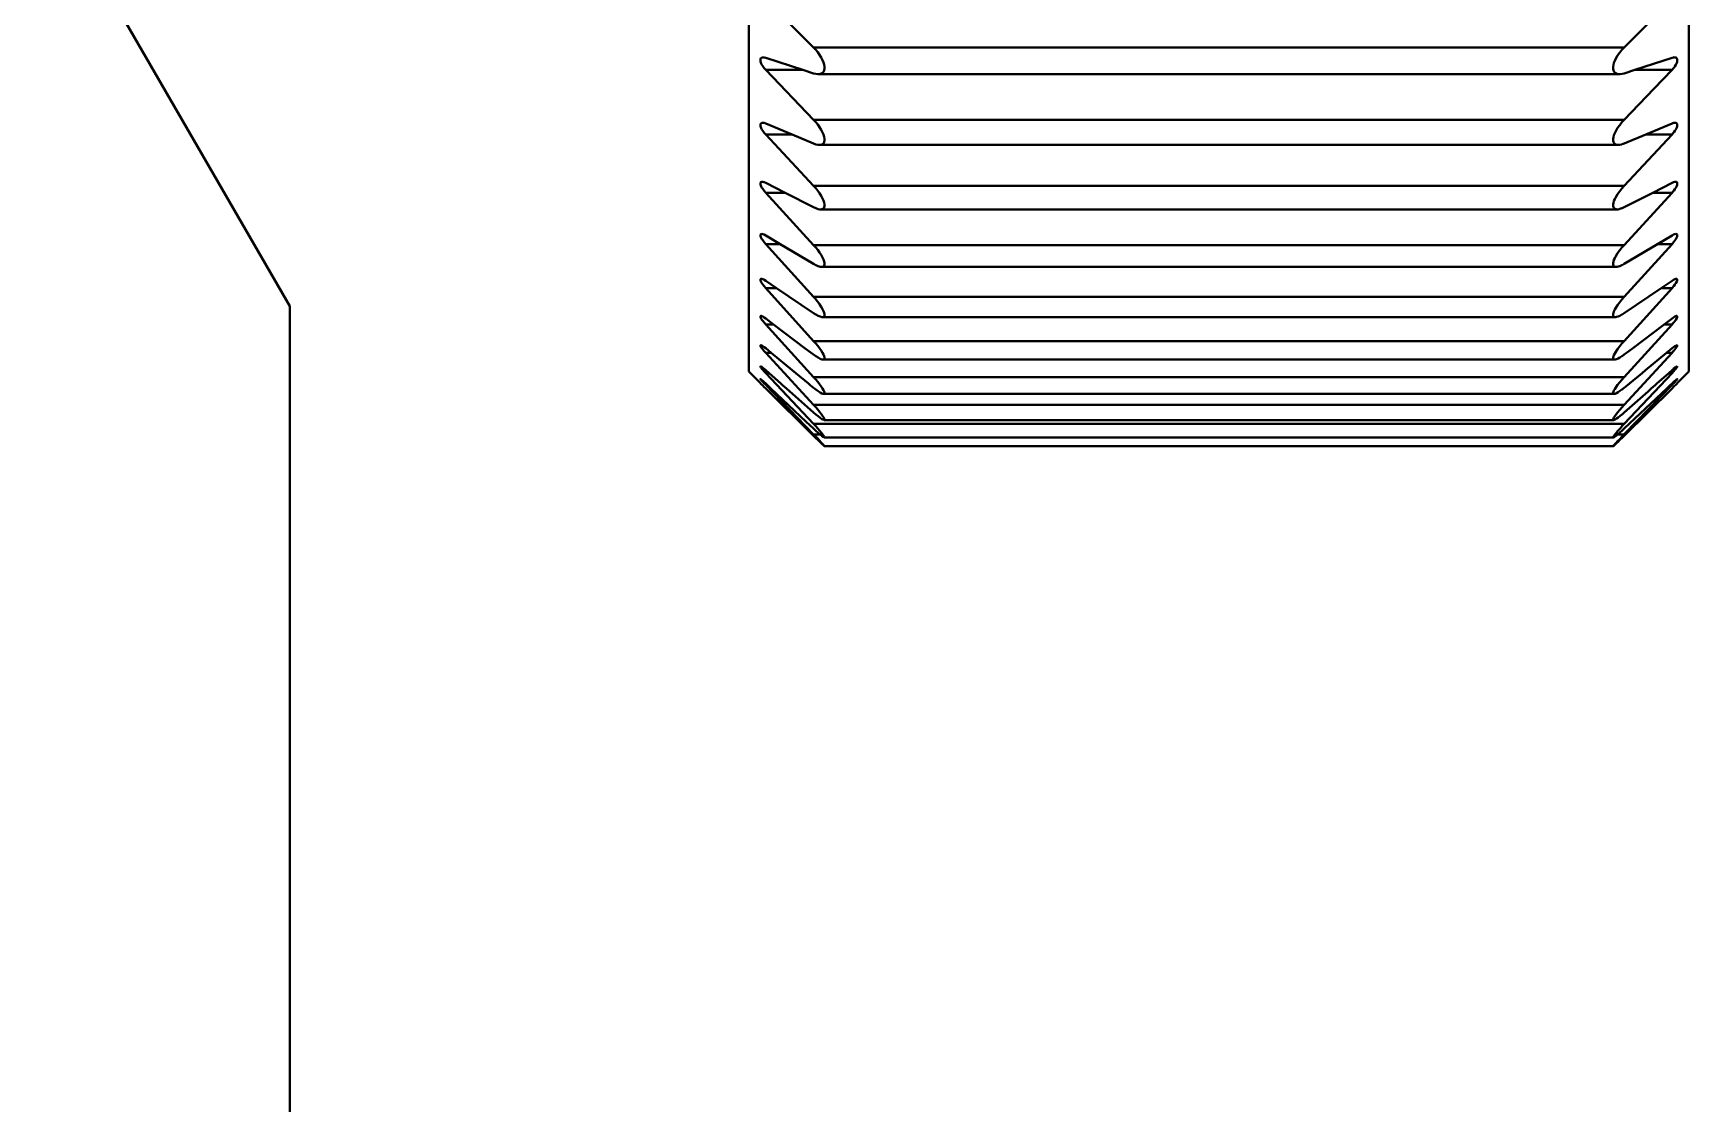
# Model space of a CAD drawing. Header units: millimetres. Extents: x 15 to 415, y 5 to 292.
# Drawn here: x 97.656 to 99.856, y 231.316 to 232.74 of the extents above; entities that cross this region are included whole.
import ezdxf

# ---------------------------------------------------------------- set-up
doc = ezdxf.new("R2010")
doc.units = ezdxf.units.MM
doc.layers.add('Geometries', color=7, linetype='Continuous')

msp = doc.modelspace()

# ---------------------------------------------------------------- linework, layer by layer
at = {"layer": 'Geometries', "linetype": 'Continuous', "lineweight": 40}
for p, q in [((97.6557, 232.9676), (97.9968, 232.3769)), ((99.8563, 232.2899), (99.8563, 232.8739)), ((98.693, 232.7209), (98.6293, 232.7849)), ((99.8339, 232.7849), (99.7822, 232.7329)), ((98.6069, 232.759), (98.6069, 232.2899)), ((99.7702, 232.7209), (98.693, 232.7209)), ((99.7822, 232.7329), (99.7702, 232.7209)), ((98.6271, 232.7078), (98.6293, 232.7073)), ((98.6293, 232.7073), (98.6787, 232.6911)), ((98.6293, 232.6911), (98.6788, 232.6911)), ((98.693, 232.6247), (98.6293, 232.6911)), ((98.6787, 232.6911), (98.693, 232.6865)), ((99.7702, 232.6865), (99.7844, 232.6911)), ((99.7844, 232.6911), (99.8339, 232.7073)), ((99.8339, 232.6911), (99.7844, 232.6911)), ((99.8339, 232.6911), (99.8096, 232.6658)), ((99.836, 232.6936), (99.8339, 232.6911)), ((99.836, 232.7078), (99.8369, 232.7079)), ((99.8369, 232.7079), (99.8377, 232.7078)), ((98.6959, 232.6857), (98.693, 232.6865)), ((98.6996, 232.6854), (98.6992, 232.6854)), ((98.6992, 232.6854), (99.764, 232.6854)), ((99.764, 232.6854), (99.7635, 232.6854)), ((99.7645, 232.6854), (99.764, 232.6854)), ((99.8096, 232.6658), (99.7702, 232.6247)), ((99.7702, 232.6247), (98.693, 232.6247)), ((98.6243, 232.6207), (98.6255, 232.6209)), ((98.6271, 232.6207), (98.6293, 232.6199)), ((98.6293, 232.6199), (98.6643, 232.6052)), ((98.693, 232.537), (98.6293, 232.6052)), ((98.6293, 232.6052), (98.6643, 232.6052)), ((98.6643, 232.6052), (98.693, 232.5932)), ((99.8339, 232.6052), (99.7702, 232.537)), ((99.7702, 232.5932), (99.7989, 232.6052)), ((99.7988, 232.6052), (99.8339, 232.6052)), ((99.7989, 232.6052), (99.8339, 232.6199)), ((99.836, 232.6077), (99.8339, 232.6052)), ((99.836, 232.6207), (99.8377, 232.6209)), ((98.7008, 232.5913), (98.6996, 232.5914)), ((98.7007, 232.5913), (99.7624, 232.5913)), ((98.7013, 232.5913), (98.7008, 232.5913)), ((99.7636, 232.5914), (99.7624, 232.5913)), ((98.6243, 232.5424), (98.6248, 232.5424)), ((98.6248, 232.5424), (98.6255, 232.5423)), ((98.6271, 232.5419), (98.6293, 232.541)), ((98.6293, 232.541), (98.655, 232.5278)), ((99.7702, 232.537), (98.693, 232.537)), ((99.8082, 232.5278), (99.8339, 232.541)), ((98.693, 232.4582), (98.6293, 232.5278)), ((98.6293, 232.5278), (98.655, 232.5278)), ((98.655, 232.5278), (98.693, 232.5085)), ((99.8339, 232.5278), (99.7702, 232.4582)), ((99.7702, 232.5085), (99.8082, 232.5278)), ((99.8339, 232.5278), (99.8081, 232.5278)), ((99.836, 232.5304), (99.8339, 232.5278)), ((98.7022, 232.5057), (99.7609, 232.5057)), ((99.7618, 232.5057), (99.7609, 232.5057)), ((98.6231, 232.4728), (98.6241, 232.473)), ((98.6241, 232.473), (98.6242, 232.473)), ((98.6271, 232.4722), (98.6293, 232.4711)), ((98.6293, 232.4711), (98.6485, 232.4596)), ((99.8147, 232.4596), (99.8339, 232.4711)), ((99.839, 232.473), (99.839, 232.473)), ((98.693, 232.3893), (98.6293, 232.4596)), ((98.6293, 232.4596), (98.6485, 232.4596)), ((98.6485, 232.4596), (98.693, 232.4331)), ((99.7702, 232.4582), (98.693, 232.4582)), ((99.8339, 232.4596), (99.7702, 232.3893)), ((99.7702, 232.4331), (99.8147, 232.4596)), ((99.8146, 232.4596), (99.8339, 232.4596)), ((99.836, 232.4621), (99.8339, 232.4596)), ((98.7035, 232.4291), (98.7022, 232.4292)), ((98.7037, 232.4291), (98.7035, 232.4291)), ((98.7035, 232.4291), (99.7596, 232.4291)), ((99.7596, 232.4291), (99.7595, 232.4291)), ((98.6231, 232.4133), (98.6236, 232.4134)), ((98.6236, 232.4134), (98.6242, 232.4133)), ((98.6271, 232.4121), (98.6293, 232.4108)), ((98.6293, 232.4108), (98.6436, 232.401)), ((99.8196, 232.401), (99.8339, 232.4108)), ((99.836, 232.4036), (99.8339, 232.4011)), ((99.839, 232.4133), (99.8396, 232.4134)), ((98.693, 232.3305), (98.6293, 232.4011)), ((98.6293, 232.4011), (98.6436, 232.4011)), ((98.6436, 232.401), (98.693, 232.3676)), ((99.7702, 232.3893), (98.693, 232.3893)), ((99.8339, 232.4011), (99.7702, 232.3305)), ((99.7702, 232.3676), (99.8196, 232.401)), ((99.8195, 232.4011), (99.8339, 232.4011)), ((97.9968, 232.3769), (97.9968, 226.331)), ((98.6231, 232.3639), (98.6231, 232.3639)), ((98.6231, 232.3639), (98.6242, 232.3637)), ((98.6271, 232.3621), (98.6293, 232.3606)), ((98.6293, 232.3606), (98.6397, 232.3527)), ((98.7046, 232.3624), (99.7585, 232.3624)), ((99.7595, 232.3625), (99.7585, 232.3624)), ((99.8235, 232.3527), (99.8339, 232.3606)), ((99.84, 232.3639), (99.8402, 232.3639)), ((98.693, 232.2826), (98.6293, 232.3527)), ((98.6293, 232.3527), (98.6397, 232.3527)), ((98.6397, 232.3527), (98.6819, 232.3208)), ((99.8339, 232.3527), (99.7702, 232.2826)), ((99.8235, 232.3527), (99.7812, 232.3208)), ((99.8234, 232.3527), (99.8339, 232.3527)), ((99.836, 232.3552), (99.8339, 232.3527)), ((98.6228, 232.325), (98.623, 232.325)), ((98.6271, 232.3226), (98.6293, 232.3209)), ((98.6293, 232.3209), (98.6365, 232.3149)), ((98.693, 232.2457), (98.6293, 232.3149)), ((98.6293, 232.3149), (98.6365, 232.3149)), ((98.6365, 232.3149), (98.6643, 232.292)), ((98.6898, 232.315), (98.6819, 232.3208)), ((98.693, 232.3126), (98.6898, 232.315)), ((99.7702, 232.3305), (98.693, 232.3305)), ((99.7702, 232.3126), (99.7734, 232.315)), ((99.8339, 232.3149), (99.7702, 232.2457)), ((99.7812, 232.3208), (99.7734, 232.315)), ((99.8267, 232.3149), (99.7988, 232.292)), ((99.8266, 232.3149), (99.8339, 232.3149)), ((99.8267, 232.3149), (99.8339, 232.3209)), ((99.836, 232.3174), (99.8339, 232.3149)), ((99.8404, 232.325), (99.8406, 232.325)), ((98.6225, 232.297), (98.6225, 232.297)), ((98.6225, 232.297), (98.6226, 232.297)), ((98.7059, 232.3059), (98.7056, 232.3059)), ((98.7056, 232.3059), (99.7576, 232.3059)), ((99.7575, 232.3059), (99.7573, 232.3059)), ((99.758, 232.3059), (99.7575, 232.3059)), ((99.8406, 232.297), (99.8406, 232.297)), ((98.6224, 232.2744), (98.6069, 232.2899)), ((98.6224, 232.2801), (98.6224, 232.2801)), ((98.6293, 232.292), (98.6338, 232.288)), ((98.693, 232.2203), (98.6293, 232.288)), ((98.6293, 232.288), (98.6338, 232.288)), ((98.6293, 232.2742), (98.6314, 232.2722)), ((98.693, 232.2065), (98.6293, 232.2722)), ((98.6293, 232.2722), (98.6314, 232.2722)), ((98.6314, 232.2722), (98.6363, 232.2675)), ((98.6338, 232.288), (98.6494, 232.2741)), ((98.6516, 232.2721), (98.6494, 232.2741)), ((98.6568, 232.2675), (98.6516, 232.2721)), ((98.6692, 232.288), (98.6643, 232.292)), ((98.686, 232.2741), (98.6692, 232.288)), ((98.6884, 232.2721), (98.686, 232.2741)), ((98.693, 232.2684), (98.6884, 232.2721)), ((99.7702, 232.2826), (98.693, 232.2826)), ((99.8339, 232.288), (99.7702, 232.2203)), ((99.7702, 232.2684), (99.7747, 232.2721)), ((99.8339, 232.2722), (99.7709, 232.2072)), ((99.7772, 232.2741), (99.7747, 232.2721)), ((99.794, 232.288), (99.7772, 232.2741)), ((99.7988, 232.292), (99.794, 232.288)), ((99.8115, 232.2721), (99.8063, 232.2675)), ((99.8138, 232.2741), (99.8115, 232.2721)), ((99.8294, 232.288), (99.8138, 232.2741)), ((99.8318, 232.2722), (99.8268, 232.2675)), ((99.8294, 232.288), (99.8339, 232.292)), ((99.8294, 232.288), (99.8339, 232.288)), ((99.8317, 232.2722), (99.8339, 232.2722)), ((99.8318, 232.2722), (99.8339, 232.2742)), ((99.836, 232.2903), (99.8339, 232.288)), ((99.836, 232.2744), (99.8339, 232.2722)), ((99.8407, 232.2801), (99.8408, 232.2801)), ((99.8408, 232.2744), (99.8407, 232.2744)), ((99.8407, 232.2744), (99.8408, 232.2744)), ((99.8408, 232.2744), (99.8563, 232.2899)), ((99.8408, 232.2801), (99.8408, 232.2801)), ((98.6293, 232.2675), (98.693, 232.2044)), ((98.693, 232.2044), (98.6293, 232.2675)), ((98.6832, 232.2233), (98.6363, 232.2675)), ((98.693, 232.2355), (98.6568, 232.2675)), ((98.6941, 232.2675), (98.693, 232.2684)), ((98.7064, 232.2602), (98.7059, 232.2602)), ((98.7064, 232.2602), (99.7568, 232.2602)), ((99.7567, 232.2602), (99.7562, 232.2602)), ((99.7568, 232.2602), (99.7567, 232.2602)), ((99.7702, 232.2684), (99.769, 232.2675)), ((99.8339, 232.2675), (99.7702, 232.2044)), ((99.7702, 232.2044), (99.8339, 232.2675)), ((99.7702, 232.2141), (99.8268, 232.2675)), ((99.7702, 232.2355), (99.8021, 232.2637)), ((99.8063, 232.2675), (99.8021, 232.2637)), ((99.8339, 232.2675), (99.836, 232.2697)), ((99.7702, 232.2457), (98.693, 232.2457)), ((98.693, 232.2141), (98.6832, 232.2233)), ((99.7702, 232.2203), (98.693, 232.2203)), ((98.693, 232.2065), (98.7015, 232.2065)), ((98.707, 232.2255), (98.7069, 232.2255)), ((98.7071, 232.2255), (98.707, 232.2255)), ((98.707, 232.2255), (99.7562, 232.2255)), ((99.7562, 232.2255), (99.7561, 232.2255)), ((99.7702, 232.2065), (99.7617, 232.2065)), ((99.7673, 232.2172), (99.7702, 232.2203)), ((99.7709, 232.2072), (99.7702, 232.2065)), ((98.6959, 232.2016), (98.693, 232.2044)), ((98.7074, 232.2023), (99.7558, 232.2023)), ((98.7076, 232.1906), (98.7076, 232.1906)), ((98.7076, 232.1906), (98.7076, 232.1906)), ((98.7076, 232.1906), (99.7556, 232.1906)), ((99.7558, 232.2023), (99.7556, 232.2023)), ((99.7556, 232.1906), (99.7556, 232.1908)), ((99.756, 232.2023), (99.7558, 232.2023))]:
    msp.add_line(p, q, dxfattribs=at)
at = {"layer": 'Geometries', "linetype": 'Continuous', "lineweight": 40, "flags": 128}
for points in [[(98.693, 232.7209), (98.6958, 232.7179), (98.6959, 232.7178)], [(98.6959, 232.7178), (98.6984, 232.7147), (98.7009, 232.7113), (98.7031, 232.7078), (98.705, 232.7041), (98.7062, 232.7011), (98.7071, 232.6981), (98.7076, 232.6953), (98.7076, 232.6927), (98.7072, 232.6907), (98.7065, 232.689), (98.7054, 232.6876), (98.7041, 232.6866), (98.7017, 232.6857), (98.6996, 232.6854)], [(99.7635, 232.6854), (99.7622, 232.6855), (99.76, 232.6861), (99.7581, 232.6873), (99.7569, 232.6887), (99.756, 232.6905), (99.7556, 232.6927), (99.7556, 232.6953), (99.756, 232.6978), (99.7567, 232.7005), (99.7578, 232.7033), (99.7591, 232.7061), (99.7615, 232.7102), (99.7643, 232.7141), (99.7671, 232.7177), (99.7702, 232.7209)], [(98.6293, 232.6911), (98.6272, 232.6935), (98.6254, 232.6961), (98.6243, 232.6978), (98.6235, 232.6995), (98.6229, 232.7009), (98.6225, 232.7023), (98.6223, 232.7036), (98.6224, 232.7048), (98.6226, 232.7057), (98.623, 232.7065), (98.6243, 232.7075), (98.6255, 232.7078)], [(98.6255, 232.7078), (98.6256, 232.7078), (98.6262, 232.7079)], [(98.6262, 232.7079), (98.627, 232.7078), (98.6271, 232.7078)], [(99.8339, 232.7073), (99.8359, 232.7078), (99.836, 232.7078)], [(99.8377, 232.7078), (99.8378, 232.7078), (99.8388, 232.7075), (99.8397, 232.707), (99.8402, 232.7063), (99.8406, 232.7054), (99.8408, 232.7043), (99.8408, 232.7031), (99.8405, 232.7019), (99.8401, 232.7006), (99.8389, 232.6979), (99.8376, 232.6958), (99.8361, 232.6937), (99.836, 232.6936)], [(98.6987, 232.6854), (98.696, 232.6857), (98.6959, 232.6857)], [(98.6992, 232.6854), (98.6989, 232.6854), (98.6987, 232.6854)], [(99.7702, 232.6865), (99.7674, 232.6858), (99.7647, 232.6854), (99.7645, 232.6854)], [(98.693, 232.6247), (98.6958, 232.6217), (98.6959, 232.6215)], [(99.7618, 232.5913), (99.76, 232.5916), (99.7581, 232.5924), (99.7569, 232.5935), (99.756, 232.5951), (99.7556, 232.5971), (99.7556, 232.5995), (99.756, 232.6018), (99.7567, 232.6044), (99.7578, 232.6071), (99.7591, 232.6098), (99.7615, 232.6139), (99.7643, 232.6178), (99.7671, 232.6214), (99.7702, 232.6247)], [(98.6293, 232.6052), (98.6272, 232.6076), (98.6254, 232.6102), (98.6243, 232.6119), (98.6235, 232.6135), (98.6229, 232.6149), (98.6225, 232.6162), (98.6223, 232.6175), (98.6224, 232.6185), (98.6226, 232.6193), (98.623, 232.6199), (98.6243, 232.6207), (98.6243, 232.6207)], [(98.6255, 232.6209), (98.6256, 232.6209), (98.627, 232.6207), (98.6271, 232.6207)], [(98.6959, 232.6215), (98.6984, 232.6184), (98.7009, 232.615), (98.7031, 232.6115), (98.705, 232.6079), (98.7062, 232.605), (98.7071, 232.6021), (98.7076, 232.5995), (98.7076, 232.5971), (98.7072, 232.5953), (98.7065, 232.5938), (98.7054, 232.5927), (98.7041, 232.5919), (98.7017, 232.5913), (98.7013, 232.5913)], [(99.8339, 232.6199), (99.8359, 232.6206), (99.836, 232.6207)], [(99.839, 232.6207), (99.8397, 232.6203), (99.8402, 232.6198), (99.8406, 232.619), (99.8408, 232.6181), (99.8408, 232.617), (99.8405, 232.6158), (99.8401, 232.6146), (99.8389, 232.612), (99.8376, 232.6099), (99.8361, 232.6079), (99.836, 232.6077)], [(99.8377, 232.6209), (99.8378, 232.6209), (99.8388, 232.6207), (99.839, 232.6207)], [(98.6996, 232.5914), (98.6989, 232.5914), (98.696, 232.5921), (98.693, 232.5932)], [(99.7624, 232.5913), (99.7622, 232.5913), (99.7618, 232.5913)], [(99.7673, 232.5921), (99.7647, 232.5915), (99.7636, 232.5914)], [(99.7702, 232.5932), (99.7674, 232.5922), (99.7673, 232.5921)], [(98.6293, 232.5278), (98.6272, 232.5302), (98.6254, 232.5328), (98.6243, 232.5344), (98.6235, 232.5361), (98.6229, 232.5374), (98.6225, 232.5386), (98.6223, 232.5397), (98.6224, 232.5406), (98.6226, 232.5413), (98.623, 232.5418), (98.6243, 232.5424), (98.6243, 232.5424)], [(98.6255, 232.5423), (98.6256, 232.5423), (98.627, 232.5419), (98.6271, 232.5419)], [(98.693, 232.537), (98.6958, 232.5338), (98.6959, 232.5337)], [(99.7595, 232.5058), (99.7581, 232.5062), (99.7569, 232.5071), (99.756, 232.5084), (99.7556, 232.5101), (99.7556, 232.5123), (99.756, 232.5144), (99.7567, 232.5168), (99.7578, 232.5194), (99.7591, 232.522), (99.7615, 232.526), (99.7643, 232.5299), (99.7671, 232.5335), (99.7702, 232.537)], [(99.8339, 232.541), (99.8359, 232.5419), (99.8377, 232.5423)], [(99.8388, 232.5424), (99.8397, 232.5421), (99.8402, 232.5417), (99.8406, 232.5411), (99.8408, 232.5403), (99.8408, 232.5392), (99.8405, 232.5382), (99.8401, 232.5371), (99.8389, 232.5345), (99.8376, 232.5325), (99.8361, 232.5305), (99.836, 232.5304)], [(99.8377, 232.5423), (99.8378, 232.5423), (99.8384, 232.5424)], [(99.8384, 232.5424), (99.8388, 232.5424), (99.8388, 232.5424)], [(98.6959, 232.5337), (98.6984, 232.5305), (98.7009, 232.5271), (98.7031, 232.5237), (98.705, 232.5202), (98.7062, 232.5174), (98.7071, 232.5147), (98.7076, 232.5122), (98.7076, 232.5101), (98.7072, 232.5085), (98.7065, 232.5073), (98.7054, 232.5064), (98.7041, 232.5059), (98.7022, 232.5057)], [(98.7013, 232.5057), (98.6989, 232.5061), (98.696, 232.5071), (98.693, 232.5085)], [(98.7022, 232.5057), (98.7017, 232.5057), (98.7013, 232.5057)], [(99.7609, 232.5057), (99.76, 232.5057), (99.7595, 232.5058)], [(99.7673, 232.5071), (99.7647, 232.5063), (99.7622, 232.5057), (99.7618, 232.5057)], [(99.7702, 232.5085), (99.7674, 232.5072), (99.7673, 232.5071)], [(98.6293, 232.4596), (98.6272, 232.462), (98.6254, 232.4645), (98.6243, 232.4661), (98.6235, 232.4677), (98.6229, 232.4689), (98.6225, 232.47), (98.6223, 232.471), (98.6224, 232.4718), (98.6226, 232.4724), (98.623, 232.4728), (98.6231, 232.4728)], [(98.6242, 232.473), (98.6243, 232.473), (98.6256, 232.4728), (98.627, 232.4723), (98.6271, 232.4722)], [(99.8339, 232.4711), (99.8359, 232.4722), (99.8378, 232.4729), (99.8388, 232.473), (99.839, 232.473)], [(99.8401, 232.4728), (99.8402, 232.4727), (99.8406, 232.4722), (99.8408, 232.4715), (99.8408, 232.4706), (99.8405, 232.4697), (99.8401, 232.4686), (99.8389, 232.4662), (99.8376, 232.4642), (99.8361, 232.4623), (99.836, 232.4621)], [(99.839, 232.473), (99.8397, 232.4729), (99.8401, 232.4728)], [(98.693, 232.4582), (98.6958, 232.4551), (98.6959, 232.4549)], [(98.6959, 232.4549), (98.6984, 232.4518), (98.7009, 232.4484), (98.7031, 232.445), (98.705, 232.4417), (98.7062, 232.439), (98.7071, 232.4365), (98.7076, 232.4343), (98.7076, 232.4324), (98.7072, 232.4311), (98.7065, 232.4301), (98.7054, 232.4294), (98.7041, 232.4292), (98.7037, 232.4291)], [(99.7595, 232.4291), (99.7581, 232.4293), (99.7569, 232.4299), (99.756, 232.4309), (99.7556, 232.4324), (99.7556, 232.4343), (99.756, 232.4363), (99.7567, 232.4385), (99.7578, 232.4409), (99.7591, 232.4434), (99.7615, 232.4473), (99.7643, 232.4512), (99.7671, 232.4548), (99.7702, 232.4582)], [(98.7022, 232.4292), (98.7017, 232.4294), (98.6989, 232.4302), (98.696, 232.4314), (98.693, 232.4331)], [(99.7609, 232.4293), (99.76, 232.4292), (99.7596, 232.4291)], [(99.7673, 232.4315), (99.7647, 232.4303), (99.7622, 232.4295), (99.7609, 232.4293)], [(99.7702, 232.4331), (99.7674, 232.4315), (99.7673, 232.4315)], [(98.6293, 232.4011), (98.6272, 232.4035), (98.6254, 232.4059), (98.6243, 232.4074), (98.6235, 232.4089), (98.6229, 232.41), (98.6225, 232.4111), (98.6223, 232.4119), (98.6224, 232.4126), (98.6226, 232.413), (98.623, 232.4133), (98.6231, 232.4133)], [(98.6242, 232.4133), (98.6243, 232.4133), (98.6256, 232.4129), (98.627, 232.4122), (98.6271, 232.4121)], [(99.8339, 232.4108), (99.8359, 232.4121), (99.8378, 232.413), (99.8388, 232.4133), (99.839, 232.4133)], [(99.8401, 232.4133), (99.8402, 232.4132), (99.8406, 232.4129), (99.8408, 232.4123), (99.8408, 232.4116), (99.8405, 232.4107), (99.8401, 232.4098), (99.8389, 232.4075), (99.8376, 232.4056), (99.8361, 232.4037), (99.836, 232.4036)], [(99.8396, 232.4134), (99.8397, 232.4134), (99.8401, 232.4133)], [(98.693, 232.3893), (98.6958, 232.3861), (98.6959, 232.3859)], [(98.6959, 232.3859), (98.6984, 232.3828), (98.7009, 232.3795), (98.7031, 232.3762), (98.705, 232.373), (98.7062, 232.3705), (98.7071, 232.3682), (98.7076, 232.3662), (98.7076, 232.3646), (98.7072, 232.3635), (98.7065, 232.3628), (98.7054, 232.3624), (98.7047, 232.3624)], [(99.7585, 232.3624), (99.7581, 232.3624), (99.7569, 232.3627), (99.756, 232.3634), (99.7556, 232.3646), (99.7556, 232.3662), (99.756, 232.368), (99.7567, 232.37), (99.7578, 232.3723), (99.7591, 232.3747), (99.7615, 232.3784), (99.7643, 232.3822), (99.7671, 232.3858), (99.7702, 232.3893)], [(98.6293, 232.3527), (98.6272, 232.3551), (98.6254, 232.3574), (98.6243, 232.3589), (98.6235, 232.3602), (98.6229, 232.3613), (98.6225, 232.3622), (98.6223, 232.3629), (98.6224, 232.3635), (98.6226, 232.3638), (98.623, 232.3639), (98.6231, 232.3639)], [(98.6242, 232.3637), (98.6243, 232.3636), (98.6256, 232.363), (98.627, 232.3622), (98.6271, 232.3621)], [(98.7037, 232.3625), (98.7017, 232.363), (98.6989, 232.3641), (98.696, 232.3657), (98.693, 232.3676)], [(98.7047, 232.3624), (98.7041, 232.3624), (98.7037, 232.3625)], [(99.7673, 232.3657), (99.7647, 232.3643), (99.7622, 232.3632), (99.76, 232.3626), (99.7595, 232.3625)], [(99.7702, 232.3676), (99.7674, 232.3658), (99.7673, 232.3657)], [(99.8339, 232.3606), (99.8359, 232.362), (99.8378, 232.3631), (99.8388, 232.3636), (99.839, 232.3637)], [(99.8402, 232.3639), (99.8402, 232.3639), (99.8406, 232.3637), (99.8408, 232.3633), (99.8408, 232.3626), (99.8405, 232.3619), (99.8401, 232.3611), (99.8389, 232.359), (99.8376, 232.3572), (99.8361, 232.3553), (99.836, 232.3552)], [(99.839, 232.3637), (99.8397, 232.3639), (99.84, 232.3639)], [(98.6293, 232.3149), (98.6272, 232.3172), (98.6254, 232.3195), (98.6243, 232.3209), (98.6235, 232.3221), (98.6229, 232.323), (98.6225, 232.3238), (98.6223, 232.3244), (98.6224, 232.3248), (98.6226, 232.325), (98.6228, 232.325)], [(98.623, 232.325), (98.623, 232.325), (98.6243, 232.3245), (98.6256, 232.3237), (98.627, 232.3226), (98.6271, 232.3226)], [(98.693, 232.3305), (98.6958, 232.3274), (98.6959, 232.3272)], [(98.6959, 232.3272), (98.6984, 232.3241), (98.7009, 232.3209), (98.7031, 232.3178), (98.705, 232.3148), (98.7062, 232.3125), (98.7071, 232.3104), (98.7076, 232.3086), (98.7076, 232.3073), (98.7072, 232.3065), (98.7065, 232.306), (98.7059, 232.3059)], [(99.7573, 232.3059), (99.7569, 232.306), (99.756, 232.3064), (99.7556, 232.3073), (99.7556, 232.3087), (99.756, 232.3102), (99.7567, 232.312), (99.7578, 232.3141), (99.7591, 232.3163), (99.7615, 232.3199), (99.7643, 232.3236), (99.7671, 232.3271), (99.7702, 232.3305)], [(99.8339, 232.3209), (99.8359, 232.3225), (99.8378, 232.3238), (99.8388, 232.3244), (99.8397, 232.3248), (99.8402, 232.325)], [(99.8406, 232.325), (99.8406, 232.3249), (99.8408, 232.3247), (99.8408, 232.3242), (99.8405, 232.3236), (99.8401, 232.3228), (99.8389, 232.3209), (99.8376, 232.3192), (99.8361, 232.3175), (99.836, 232.3174)], [(99.8402, 232.325), (99.8402, 232.325), (99.8404, 232.325)], [(98.6293, 232.288), (98.6272, 232.2902), (98.6254, 232.2924), (98.6243, 232.2936), (98.6235, 232.2948), (98.6229, 232.2956), (98.6225, 232.2962), (98.6223, 232.2967), (98.6224, 232.2969), (98.6225, 232.297)], [(98.6226, 232.297), (98.6226, 232.297), (98.623, 232.2968), (98.6243, 232.2961), (98.6256, 232.2951), (98.627, 232.2939), (98.6293, 232.292)], [(98.7052, 232.3059), (98.7041, 232.3061), (98.7017, 232.3071), (98.6989, 232.3086), (98.696, 232.3104), (98.693, 232.3126)], [(98.7056, 232.3059), (98.7054, 232.3059), (98.7052, 232.3059)], [(99.7673, 232.3105), (99.7647, 232.3088), (99.7622, 232.3074), (99.76, 232.3065), (99.7581, 232.3059), (99.758, 232.3059)], [(99.7702, 232.3126), (99.7674, 232.3106), (99.7673, 232.3105)], [(99.8339, 232.292), (99.8359, 232.2938), (99.836, 232.2939)], [(99.836, 232.2939), (99.8378, 232.2953), (99.8388, 232.296), (99.8397, 232.2966), (99.8402, 232.2969), (99.8406, 232.297)], [(99.8407, 232.297), (99.8408, 232.2969), (99.8408, 232.2965), (99.8405, 232.296), (99.8401, 232.2954), (99.8389, 232.2937), (99.8376, 232.2921), (99.8361, 232.2905), (99.836, 232.2903)], [(99.8406, 232.297), (99.8406, 232.297), (99.8407, 232.297)], [(98.6293, 232.2722), (98.6272, 232.2743), (98.6254, 232.2763), (98.6243, 232.2775), (98.6235, 232.2785), (98.6229, 232.2791), (98.6225, 232.2797), (98.6223, 232.28), (98.6224, 232.2801)], [(98.6223, 232.2744), (98.6224, 232.2744), (98.6226, 232.2742), (98.623, 232.2738), (98.6243, 232.2725), (98.6255, 232.2713), (98.627, 232.2698), (98.6293, 232.2675)], [(98.6224, 232.2801), (98.6224, 232.2801), (98.6225, 232.2801)], [(98.6225, 232.2801), (98.6226, 232.28), (98.623, 232.2797), (98.6243, 232.2787), (98.6256, 232.2776), (98.627, 232.2763), (98.6293, 232.2742)], [(98.693, 232.2826), (98.6958, 232.2794), (98.6959, 232.2793)], [(98.6959, 232.2793), (98.6984, 232.2763), (98.7009, 232.2731), (98.7031, 232.2702), (98.705, 232.2674), (98.7062, 232.2653), (98.7071, 232.2635), (98.7076, 232.262), (98.7076, 232.2609), (98.7072, 232.2604), (98.7069, 232.2602)], [(99.7562, 232.2602), (99.756, 232.2603), (99.7556, 232.2609), (99.7556, 232.262), (99.756, 232.2633), (99.7567, 232.2649), (99.7578, 232.2667), (99.7591, 232.2688), (99.7615, 232.2722), (99.7643, 232.2757), (99.7671, 232.2791), (99.7702, 232.2826)], [(99.8339, 232.2742), (99.8359, 232.2761), (99.836, 232.2762)], [(99.836, 232.2762), (99.8378, 232.2778), (99.8388, 232.2787), (99.8397, 232.2794), (99.8402, 232.2798), (99.8406, 232.28), (99.8407, 232.2801)], [(99.8408, 232.2801), (99.8408, 232.2801), (99.8408, 232.2799), (99.8405, 232.2795), (99.8401, 232.279), (99.8389, 232.2775), (99.8376, 232.2761), (99.8361, 232.2745), (99.836, 232.2744)], [(99.836, 232.2697), (99.8378, 232.2714), (99.8388, 232.2725), (99.8397, 232.2733), (99.8402, 232.2739), (99.8406, 232.2743), (99.8407, 232.2744)], [(98.7059, 232.2602), (98.7054, 232.2603), (98.7041, 232.2608), (98.7017, 232.2621), (98.6989, 232.2639), (98.696, 232.266), (98.6941, 232.2675)], [(98.7069, 232.2602), (98.7065, 232.2602), (98.7064, 232.2602)], [(99.7673, 232.2661), (99.7647, 232.2642), (99.7622, 232.2626), (99.76, 232.2613), (99.7581, 232.2604), (99.7569, 232.2602), (99.7568, 232.2602)], [(99.769, 232.2675), (99.7674, 232.2662), (99.7673, 232.2661)], [(99.8339, 232.2675), (99.8359, 232.2696), (99.836, 232.2697)], [(98.693, 232.2457), (98.6958, 232.2426), (98.6959, 232.2425)], [(98.7069, 232.2255), (98.7065, 232.2256), (98.7054, 232.2261), (98.7041, 232.2268), (98.7017, 232.2284), (98.6989, 232.2305), (98.696, 232.2329), (98.693, 232.2355)], [(98.6959, 232.2425), (98.6984, 232.2396), (98.7009, 232.2366), (98.7031, 232.2338), (98.705, 232.2312), (98.7062, 232.2294), (98.7071, 232.2278), (98.7076, 232.2266), (98.7076, 232.2258), (98.7072, 232.2255), (98.7071, 232.2255)], [(99.756, 232.2255), (99.7556, 232.2258), (99.7556, 232.2266), (99.756, 232.2277), (99.7567, 232.229), (99.7578, 232.2307), (99.7591, 232.2325), (99.7615, 232.2357), (99.7643, 232.239), (99.7671, 232.2423), (99.7702, 232.2457)], [(99.7673, 232.233), (99.7647, 232.2309), (99.7622, 232.229), (99.76, 232.2274), (99.7581, 232.2263), (99.7569, 232.2257), (99.7562, 232.2255)], [(99.7702, 232.2355), (99.7674, 232.2331), (99.7673, 232.233)], [(98.693, 232.2203), (98.6958, 232.2173), (98.6959, 232.2172)], [(98.7015, 232.2065), (98.6989, 232.2087), (98.696, 232.2113), (98.693, 232.2141)], [(98.693, 232.2065), (98.6958, 232.2036), (98.6959, 232.2035)], [(98.6959, 232.2172), (98.6984, 232.2144), (98.7009, 232.2116), (98.7031, 232.209), (98.705, 232.2066), (98.7062, 232.205), (98.7071, 232.2037), (98.7076, 232.2028), (98.7076, 232.2023)], [(98.704, 232.2044), (98.7017, 232.2063), (98.7015, 232.2065)], [(99.7556, 232.2023), (99.7556, 232.2023), (99.7556, 232.2028), (99.756, 232.2036), (99.7567, 232.2047), (99.7578, 232.2061), (99.7591, 232.2078), (99.7615, 232.2107), (99.7643, 232.2138), (99.7671, 232.217), (99.7673, 232.2172)], [(99.7556, 232.1908), (99.7556, 232.1908), (99.756, 232.1913), (99.7567, 232.1922), (99.7578, 232.1934), (99.7591, 232.1948), (99.7615, 232.1974), (99.7643, 232.2003), (99.7671, 232.2033), (99.7702, 232.2065)], [(99.7561, 232.2255), (99.756, 232.2255), (99.756, 232.2255)], [(99.7617, 232.2065), (99.76, 232.2051), (99.7581, 232.2036), (99.7569, 232.2028), (99.756, 232.2023), (99.756, 232.2023)], [(99.7702, 232.2141), (99.7674, 232.2116), (99.7647, 232.2091), (99.7622, 232.207), (99.7617, 232.2065)], [(98.693, 232.2044), (98.6958, 232.2017), (98.6959, 232.2016)], [(98.6959, 232.2035), (98.6984, 232.2008), (98.7009, 232.1982), (98.7031, 232.1958), (98.705, 232.1938), (98.7062, 232.1924), (98.7071, 232.1914), (98.7076, 232.1908), (98.7076, 232.1906)], [(98.7076, 232.1906), (98.7076, 232.1906), (98.7072, 232.1909), (98.7065, 232.1915), (98.7054, 232.1924), (98.7041, 232.1937), (98.7017, 232.196), (98.6989, 232.1986), (98.696, 232.2014), (98.6959, 232.2016)], [(98.7069, 232.2024), (98.7065, 232.2027), (98.7054, 232.2034), (98.7041, 232.2043), (98.704, 232.2044)], [(98.7074, 232.2023), (98.7072, 232.2023), (98.7069, 232.2024)], [(98.7076, 232.2023), (98.7076, 232.2023), (98.7074, 232.2023)], [(99.7702, 232.2044), (99.7674, 232.2017), (99.7647, 232.1991), (99.7622, 232.1967), (99.76, 232.1946), (99.7581, 232.1928), (99.7569, 232.1917), (99.756, 232.1909), (99.7556, 232.1906)], [(99.7556, 232.1906), (99.7556, 232.1906), (99.7556, 232.1906)]]:
    msp.add_lwpolyline(points, dxfattribs=at)

doc.saveas('drawing.dxf')
